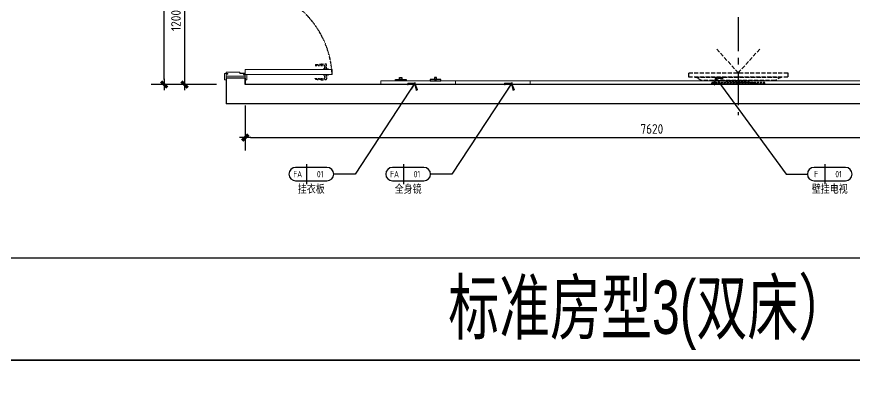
# Model space of a CAD drawing. Extents: x 220391 to 385981, y 332279 to 483868.
# Drawn here: x 255798 to 263647, y 475532 to 479084 of the extents above; entities that cross this region are included whole.
import ezdxf
from ezdxf.enums import TextEntityAlignment as Align

# ---------------------------------------------------------------- set-up
doc = ezdxf.new("R2010")
doc.units = 0
doc.header["$MEASUREMENT"] = 0
for name, pattern in [('CENTER', [50.8, 31.75, -6.35, 6.35, -6.35]), ('DOM-虚线', [0.35, 0.25, -0.1]), ('HIDDEN2', [0.1875, 0.125, -0.0625])]:
    doc.linetypes.add(name, pattern=pattern)
for name, color, linetype in [('0-索引文字', 50, 'Continuous'), ('3次物线', 19, 'Continuous'), ('EL-造型看线-特细(0.07)-DOM', 8, 'Continuous'), ('F-固定家具(0.25)-DOM', 2, 'Continuous'), ('SH-文字', 50, 'Continuous'), ('墙体', 4, 'Continuous')]:
    doc.layers.add(name, color=color, linetype=linetype)
for name, color, linetype, lineweight in [('C-01-天花造型-Time', 2, 'Continuous', 0), ('P-13-门套-Time', 1, 'Continuous', 0), ('卫生器具', 7, 'Continuous', 15)]:
    doc.layers.add(name, color=color, linetype=linetype, lineweight=lineweight)
doc.styles.add('DOM-romans.shx', font='dim.shx')
doc.styles.add('MtXpl_', font='')
doc.styles.add('st', font='', dxfattribs={"width": 0.7})
doc.styles.get('MtXpl_').set_extended_font_data('YouYuan')
doc.styles.get('st').set_extended_font_data('SimSun')
doc.dimstyles.new('DOM_DIM_1 80', dxfattribs={"dimscale": 60, "dimtxt": 1.5, "dimasz": 0.8, "dimexe": 2, "dimexo": 1.5, "dimgap": 0.6, "dimtad": 1, "dimdec": 0, "dimrnd": 5, "dimzin": 12, "dimdsep": 46, "dimtxsty": 'DOM-romans.shx', "dimblk": 'DOM_Dimension_Tick', "dimcen": 0.125, "dimclrd": 44, "dimclre": 44, "dimclrt": 50, "dimadec": 0, "dimazin": 0, "dimtfac": 1, "dimtdec": 0, "dimtix": 1, "dimtmove": 2, "dimatfit": 3, "dimldrblk": 'DOM_Leader_Arrow', "dimfxl": 0, "dimtvp": 1, "dimtolj": 1, "dimtzin": 0, "dimarcsym": 0})

# ---------------------------------------------------------------- blocks, each defined once
blk = doc.blocks.new('A$C519bf6a0')
at = {"color": 8, "linetype": 'HIDDEN2'}
for p, q in [((688.7, 120.3), (761.3, 126.3)), ((801.4, 80.3), (757.1, 80.3)), ((763.2, 80.3), (757.1, 80.3)), ((771.5, 80.3), (771.5, 111)), ((786.9, 80.3), (786.9, 111)), ((754.3, 77.5), (754.3, 75.2)), ((754.3, 27.7), (754.3, 30)), ((801.4, 24.9), (757.1, 24.9)), ((763.2, 24.9), (757.1, 24.9)), ((771.5, 24.9), (771.5, -5.8)), ((786.9, 24.9), (786.9, -5.8)), ((804.1, 75.2), (804.1, 77.5)), ((804.1, 30), (804.1, 27.7)), ((688.7, -15.1), (761.3, -21.1))]:
    blk.add_line(p, q, dxfattribs=at)
blk.add_lwpolyline([(-26, 849), (25, 849)], dxfattribs=at)
for points in [[(786.9, 80.3), (786.9, 121.3, 0.414214), (781.9, 126.3), (761.3, 126.3), (685.7, 120, 0.390233), (681.1, 115), (681.1, 112.5), (771.5, 112.5), (771.5, 80.3)], [(786.9, 24.9), (786.9, -16.1, -0.414214), (781.9, -21.1), (761.3, -21.1), (685.7, -14.8, -0.390233), (681.1, -9.8), (681.1, -7.3), (771.5, -7.3), (771.5, 24.9)]]:
    blk.add_lwpolyline(points, format="xyb", dxfattribs=at)
at = {"color": 8, "linetype": 'HIDDEN2', "ltscale": 0.5}
blk.add_arc((-18.9, -8.6), 858.8, 2.57827, 87.07086, dxfattribs=at)
at = {"color": 8, "linetype": 'HIDDEN2'}
for centre, start, end in [((757.1, 77.5), 90, 180), ((801.4, 77.5), 0, 90), ((757.1, 27.7), 180, 270), ((801.4, 27.7), 270, 0)]:
    blk.add_arc(centre, 2.77, start, end, dxfattribs=at)
at = {"layer": 'C-01-天花造型-Time', "color": 8}
blk.add_lwpolyline([(-26, 41), (25, 41)], dxfattribs=at)
at = {"layer": 'P-13-门套-Time'}
for p, q in [((-154.9, 902), (-154.9, 857)), ((25, 895), (-154.9, 895)), ((25, 875), (-154.9, 875)), ((-154.9, -12), (-154.9, 33)), ((25, 15), (-154.9, 15)), ((25, -5), (-154.9, -5))]:
    blk.add_line(p, q, dxfattribs=at)
for points in [[(-154.9, 910), (-154.9, 857), (-138.9, 857), (-138.9, 852), (-169.9, 852), (-169.9, 910)], [(25, 875), (-154.9, 875), (-154.9, 857), (-138.9, 857), (-138.9, 852), (-154.9, 852), (-154.9, 840), (-26, 840), (-26, 852), (25, 852), (25, 860), (9, 860), (9, 865), (25, 865)], [(25, 910), (25, 865), (9, 865), (9, 860), (40, 860), (40, 910)], [(-154.9, -20), (-154.9, 33), (-138.9, 33), (-138.9, 38), (-169.9, 38), (-169.9, -20)], [(25, 15), (-154.9, 15), (-154.9, 33), (-138.9, 33), (-138.9, 38), (-154.9, 38), (-154.9, 50), (-26, 50), (-26, 38), (25, 38), (25, 30), (9, 30), (9, 25), (25, 25)], [(25, -20), (25, 25), (9, 25), (9, 30), (40, 30), (40, -20)], [(25, 75.2), (839, 75.2), (839, 30), (25, 30)]]:
    blk.add_lwpolyline(points, close=True, dxfattribs=at)
blk = doc.blocks.new('dfsgdgfaag')
at = {"layer": 'EL-造型看线-特细(0.07)-DOM', "color": 250, "linetype": 'DOM-虚线', "ltscale": 80}
for p, q in [((-158.7, -6), (158.2, -30)), ((-158.2, 0), (158.7, -24))]:
    blk.add_line(p, q, dxfattribs=at)
for points in [[(-250, -6), (250, -6), (250, 0), (-250, 0)], [(250, -30), (-250, -30), (-250, -24), (250, -24)]]:
    blk.add_lwpolyline(points, close=True, dxfattribs=at)
for centre, radius in [((-158.4, -3), 5), ((-158.4, -3), 3), ((158.4, -27), 5), ((158.4, -27), 3)]:
    blk.add_circle(centre, radius, dxfattribs=at)
blk = doc.blocks.new('A$Cb127100c')
at = {"layer": 'F-固定家具(0.25)-DOM', "color": 8, "linetype": 'DOM-虚线', "ltscale": 150}
for q in [(-204.8, 226.9), (204.8, 226.9)]:
    blk.add_line((0, 0), q, dxfattribs=at)
for points in [[(-464.5, 0), (464.5, 0), (464.5, -40), (-464.5, -40)], [(-404.5, -40), (404.5, -40), (344.5, -70), (-344.5, -70)]]:
    blk.add_lwpolyline(points, close=True, dxfattribs=at)
at = {"layer": 'EL-造型看线-特细(0.07)-DOM', "color": 250, "rotation": 180}
blk.add_blockref('dfsgdgfaag', (0, -100), dxfattribs=at)
blk = doc.blocks.new('A$C42780551')
at = {"layer": '3次物线', "color": 8}
for points in [[(-462.9, 36), (-562.9, 36), (-562.9, 46), (-462.9, 46)], [(-502.9, 66), (-502.9, 46), (-522.9, 46), (-522.9, 66)], [(-237.1, 36), (-137.1, 36), (-137.1, 46), (-237.1, 46)], [(-197.1, 66), (-197.1, 46), (-177.1, 46), (-177.1, 66)]]:
    blk.add_lwpolyline(points, close=True, dxfattribs=at)
at = {"layer": '卫生器具', "color": 1, "ltscale": 10}
blk.add_lwpolyline([(-700, 36), (0, 36), (0, 0), (-700, 0)], close=True, dxfattribs=at)
blk = doc.blocks.new('ehrhhh')
at = {"color": 0}
blk.add_line((292356.6, 467829.6), (315961.1, 467829.6), dxfattribs=at)
blk.add_lwpolyline([(292356.6, 474869.8), (315961.1, 474869.8), (315961.1, 466871.5), (292356.6, 466871.5)], close=True, dxfattribs=at)
blk = doc.blocks.new('DOM_Dimension_Tick')
at = {"color": 0, "linetype": 'ByBlock'}
for p, q in [((-1.09, 0), (0, 0)), ((0, 0), (1.09, 0))]:
    blk.add_line(p, q, dxfattribs=at)
at = {"color": 0, "linetype": 'Continuous', "const_width": 0.608}
blk.add_lwpolyline([(-0.61, -0.61), (0.61, 0.61)], dxfattribs=at)
blk = doc.blocks.new('*D555')
at = {"color": 44, "lineweight": -2, "transparency": 16777216}
for p, q in [((257251.3, 479649), (257250.9, 479649)), ((257370.9, 479601), (257370.9, 478497)), ((257251.3, 478449), (257250.9, 478449))]:
    blk.add_line(p, q, dxfattribs=at)
at = {"layer": 'Defpoints', "color": 0, "transparency": 16777216}
for p in [(258270.8, 479649, 1044096.2), (257370.9, 478449), (258296.3, 478449, 1044096.2)]:
    blk.add_point(p, dxfattribs=at)
at = {"color": 44, "lineweight": -2, "transparency": 16777216, "xscale": 48, "yscale": 48, "zscale": 48}
for p, rotation in [((257370.9, 479649), 90), ((257370.9, 478449), 270)]:
    blk.add_blockref('DOM_Dimension_Tick', p, dxfattribs=dict(at, rotation=rotation))
at = {"color": 50, "transparency": 16777216, "insert": (257289.9, 479049), "char_height": 90, "attachment_point": 5, "rotation": 90, "style": 'DOM-romans.shx'}
blk.add_mtext('\\A1;1200', dxfattribs=at)
blk = doc.blocks.new('DOM_Leader_Arrow')
at = {"color": 0, "linetype": 'ByBlock'}
blk.add_line((0, 0), (-1.5, 0), dxfattribs=at)
for points in [[(-1.29, 1), (-0.89, 1.28), (-0.36, 0), (0, 0)], [(-1.29, -1), (-0.89, -1.28), (-0.36, 0), (0, 0)]]:
    blk.add_solid(points, dxfattribs=at)
blk = doc.blocks.new('A$C82975cfe')
at = {"color": 44}
blk.add_line((-300, 0), (120, 0), dxfattribs=at)
blk = doc.blocks.new('*D557')
at = {"color": 44, "lineweight": -2, "transparency": 16777216}
for p, q in [((257479.2, 481349), (257059.2, 481349)), ((257179.2, 478497), (257179.2, 481301)), ((257479.2, 478449), (257059.2, 478449))]:
    blk.add_line(p, q, dxfattribs=at)
at = {"layer": 'Defpoints', "color": 0, "transparency": 16777216}
for p in [(257179.2, 481349), (257589.9, 481349), (257589.9, 478449)]:
    blk.add_point(p, dxfattribs=at)
at = {"color": 44, "lineweight": -2, "transparency": 16777216, "xscale": 48, "yscale": 48, "zscale": 48}
for p, rotation in [((257179.2, 481349), 90), ((257179.2, 478449), 270)]:
    blk.add_blockref('DOM_Dimension_Tick', p, dxfattribs=dict(at, rotation=rotation))
at = {"color": 50, "transparency": 16777216, "insert": (257098.2, 479899), "char_height": 90, "attachment_point": 5, "rotation": 90, "style": 'DOM-romans.shx'}
blk.add_mtext('\\A1;2900', dxfattribs=at)
blk = doc.blocks.new('DOM-立面家具标注符号-002')
blk.add_line((0, 3.1), (0, -3.1))
at = {"color": 150}
blk.add_lwpolyline([(-3.4, 2.1, 1), (-3.4, -2.1), (6.4, -2.1, 1), (6.4, 2.1)], format="xyb", close=True, dxfattribs=at)
at = {"style": 'st', "width": 0.8, "flags": 4}
blk.add_attdef('ITEM6', text='', height=2.5, dxfattribs=at).set_placement((-6, 0), align=Align.MIDDLE_RIGHT)
at = {"style": 'DOM-romans.shx', "width": 0.8}
for tag, flags, p in [('NUM1', 12, (-2.75, 0)), ('NUM2', 4, (4.25, 0)), ('NUM4', 4, (1.5, -4.6)), ('NUM5', 4, (1.5, -7.6))]:
    blk.add_attdef(tag, text='', height=2, dxfattribs=dict(at, flags=flags)).set_placement(p, align=Align.MIDDLE)
at = {"style": 'st', "width": 0.8, "flags": 4}
blk.add_attdef('NUM3', text='', height=2.5, dxfattribs=at).set_placement((9, 0), align=Align.MIDDLE_LEFT)
blk.add_attdef('NUM7', text='', height=2.5, dxfattribs=at).set_placement((1.5, -10.85), align=Align.MIDDLE_CENTER)
blk = doc.blocks.new('*D559')
at = {"color": 44, "lineweight": -2, "transparency": 16777216}
for p, q in [((257987.4, 477952.6), (265511.6, 477952.6)), ((257939.4, 477832.8), (257939.4, 477832.6)), ((265559.6, 477832.8), (265559.6, 477832.6))]:
    blk.add_line(p, q, dxfattribs=at)
at = {"layer": 'Defpoints', "color": 0, "transparency": 16777216}
for p in [(257939.4, 478449, 1044096.2), (265559.6, 478449, 1044096.2), (265559.6, 477952.6)]:
    blk.add_point(p, dxfattribs=at)
at = {"color": 44, "lineweight": -2, "transparency": 16777216, "xscale": 48, "yscale": 48, "zscale": 48, "rotation": 180}
blk.add_blockref('DOM_Dimension_Tick', (257939.4, 477952.6), dxfattribs=at)
at = {"color": 44, "lineweight": -2, "transparency": 16777216, "xscale": 48, "yscale": 48, "zscale": 48}
blk.add_blockref('DOM_Dimension_Tick', (265559.6, 477952.6), dxfattribs=at)
at = {"color": 50, "transparency": 16777216, "insert": (261749.5, 478033.6), "char_height": 90, "attachment_point": 5, "style": 'DOM-romans.shx'}
blk.add_mtext('\\A1;7620', dxfattribs=at)

msp = doc.modelspace()

# ---------------------------------------------------------------- linework, layer by layer
at = {"color": 8, "linetype": 'CENTER', "ltscale": 10}
msp.add_line((262559.6, 481620.4, 1044096.2), (262559.6, 478164, 1044096.2), dxfattribs=at)
at = {"layer": '卫生器具', "color": 1, "ltscale": 10, "elevation": 1044096.2}
for points in [[(259909.4, 478485), (260609.4, 478485), (260609.4, 478449), (259909.4, 478449)], [(260609.4, 478485), (264059.6, 478485), (264059.6, 478449), (260609.4, 478449)]]:
    msp.add_lwpolyline(points, close=True, dxfattribs=at)
at = {"layer": '墙体'}
for p, q in [((257939.4, 478509, 1044096.2), (257759.4, 478509, 1044096.2)), ((257759.4, 478509, 1044096.2), (257759.4, 478269, 1044096.2)), ((257939.4, 478449, 1044096.2), (257939.4, 478509, 1044096.2)), ((257939.4, 478449, 1044096.2), (257939.4, 478509, 1044096.2)), ((257939.4, 478509, 1044096.2), (257939.4, 478449, 1044096.2)), ((257939.4, 478509, 1044096.2), (257939.4, 478449, 1044096.2)), ((257939.4, 478449, 1044096.2), (257939.4, 478509, 1044096.2)), ((257939.4, 478449, 1044096.2), (257939.4, 478509, 1044096.2)), ((265559.6, 478449, 1044096.2), (257939.4, 478449, 1044096.2)), ((265739.6, 478269, 1044096.2), (257759.4, 478269, 1044096.2))]:
    msp.add_line(p, q, dxfattribs=at)

# ---------------------------------------------------------------- block references
at = {"color": 4}
for name, p in [('ehrhhh', (-48360.7, 8998.3)), ('A$C519bf6a0', (257914.4, 478514, 1044096.2)), ('A$C42780551', (259909.4, 478449, 1044096.2)), ('ehrhhh', (-48360.7, 1000))]:
    msp.add_blockref(name, p, dxfattribs=at)
at = {"color": 1}
msp.add_blockref('A$Cb127100c', (262559.6, 478558), dxfattribs=at)
at = {"color": 4, "xscale": -1}
msp.add_blockref('A$C82975cfe', (257370.9, 478449, -1044096.2), dxfattribs=at)
at = {"color": 4, "xscale": -1, "rotation": 90}
msp.add_blockref('A$C82975cfe', (257939.4, 477952.6), dxfattribs=at)
at = {"layer": '0-索引文字'}
ref = msp.add_blockref('DOM-立面家具标注符号-002', (258513.6, 477610.9, 2088192.4), dxfattribs=dict(at, xscale=30, yscale=30, zscale=30))
ref.add_attrib('NUM1', 'FA', dxfattribs={"layer": '0', "height": 60, "style": 'DOM-romans.shx', "width": 0.8}).set_placement((258431.1, 477610.9, 2088192.4), align=Align.MIDDLE)
ref.add_attrib('NUM2', '01', dxfattribs={"layer": '0', "height": 60, "style": 'DOM-romans.shx', "width": 0.8}).set_placement((258641.1, 477610.9, 2088192.4), align=Align.MIDDLE)
ref.add_attrib('NUM7', '挂衣板', dxfattribs={"layer": '0', "height": 75, "style": 'st', "width": 0.8}).set_placement((258558.6, 477472.9, 2088192.4), align=Align.MIDDLE_CENTER)
ref = msp.add_blockref('DOM-立面家具标注符号-002', (259421.1, 477610.9, 1044096.2), dxfattribs=dict(at, xscale=30, yscale=30, zscale=30))
ref.add_attrib('NUM1', 'FA', dxfattribs={"layer": '0', "height": 60, "style": 'DOM-romans.shx', "width": 0.8}).set_placement((259338.6, 477610.9, 1044096.2), align=Align.MIDDLE)
ref.add_attrib('NUM2', '01', dxfattribs={"layer": '0', "height": 60, "style": 'DOM-romans.shx', "width": 0.8}).set_placement((259548.6, 477610.9, 1044096.2), align=Align.MIDDLE)
ref.add_attrib('NUM7', '全身镜', dxfattribs={"layer": '0', "height": 75, "style": 'st', "width": 0.8}).set_placement((259466.1, 477472.9, 1044096.2), align=Align.MIDDLE_CENTER)
ref = msp.add_blockref('DOM-立面家具标注符号-002', (263372.2, 477610.9, 1044096.2), dxfattribs=dict(at, xscale=30, yscale=30, zscale=30))
ref.add_attrib('NUM1', 'F', dxfattribs={"layer": '0', "height": 60, "style": 'DOM-romans.shx', "width": 0.8}).set_placement((263289.7, 477610.9, 1044096.2), align=Align.MIDDLE)
ref.add_attrib('NUM2', '01', dxfattribs={"layer": '0', "height": 60, "style": 'DOM-romans.shx', "width": 0.8}).set_placement((263499.7, 477610.9, 1044096.2), align=Align.MIDDLE)
ref.add_attrib('NUM7', '壁挂电视', dxfattribs={"layer": '0', "height": 75, "style": 'st', "width": 0.8}).set_placement((263417.2, 477472.9, 1044096.2), align=Align.MIDDLE_CENTER)

# ---------------------------------------------------------------- texts
at = {"layer": 'SH-文字', "color": 50, "style": 'MtXpl_', "width": 0.7}
msp.add_text('标准房型3(双床）', height=500, dxfattribs=at).set_placement((259841.8, 476115.1))

# ---------------------------------------------------------------- dimensions: what is measured, and where the dimension line sits
at = {"color": 4}
for base, p1, p2, picture, middle in [((257179.2, 481349, -1044096.2), (257589.9, 478449, -1044096.2), (257589.9, 481349, -1044096.2), '*D557', (257098.2, 479899, -1044096.2)), ((257370.9, 478449, -1044096.2), (258270.8, 479649), (258296.3, 478449), '*D555', (257289.9, 479049, -1044096.2))]:
    dim = msp.add_linear_dim(base=base, p1=p1, p2=p2, angle=90, dimstyle='DOM_DIM_1 80', dxfattribs=at)
    dim.commit()
    dim.dimension.update_dxf_attribs({"geometry": picture, "text_midpoint": middle})
dim = msp.add_linear_dim(base=(265559.6, 477952.6), p1=(257939.4, 478449, 1044096.2), p2=(265559.6, 478449, 1044096.2), dimstyle='DOM_DIM_1 80', dxfattribs=at)
dim.commit()
dim.dimension.update_dxf_attribs({"geometry": '*D559', "text_midpoint": (261749.5, 478033.6)})

# ---------------------------------------------------------------- leaders
for points in [[(259532.9, 478467, 1044096.2), (258968.6, 477610.9, 1044096.2), (258768.6, 477610.9, 1044096.2)], [(260440.3, 478467, 1044096.2), (259876.1, 477610.9, 1044096.2), (259676.1, 477610.9, 1044096.2)], [(262344, 478518, 1044096.2), (263007.2, 477610.9, 1044096.2), (263207.2, 477610.9, 1044096.2)]]:
    msp.add_leader(points, dimstyle='DOM_DIM_1 80', override={"dimgap": 0.6, "dimtad": 0}, dxfattribs=at)

doc.saveas('drawing.dxf')
